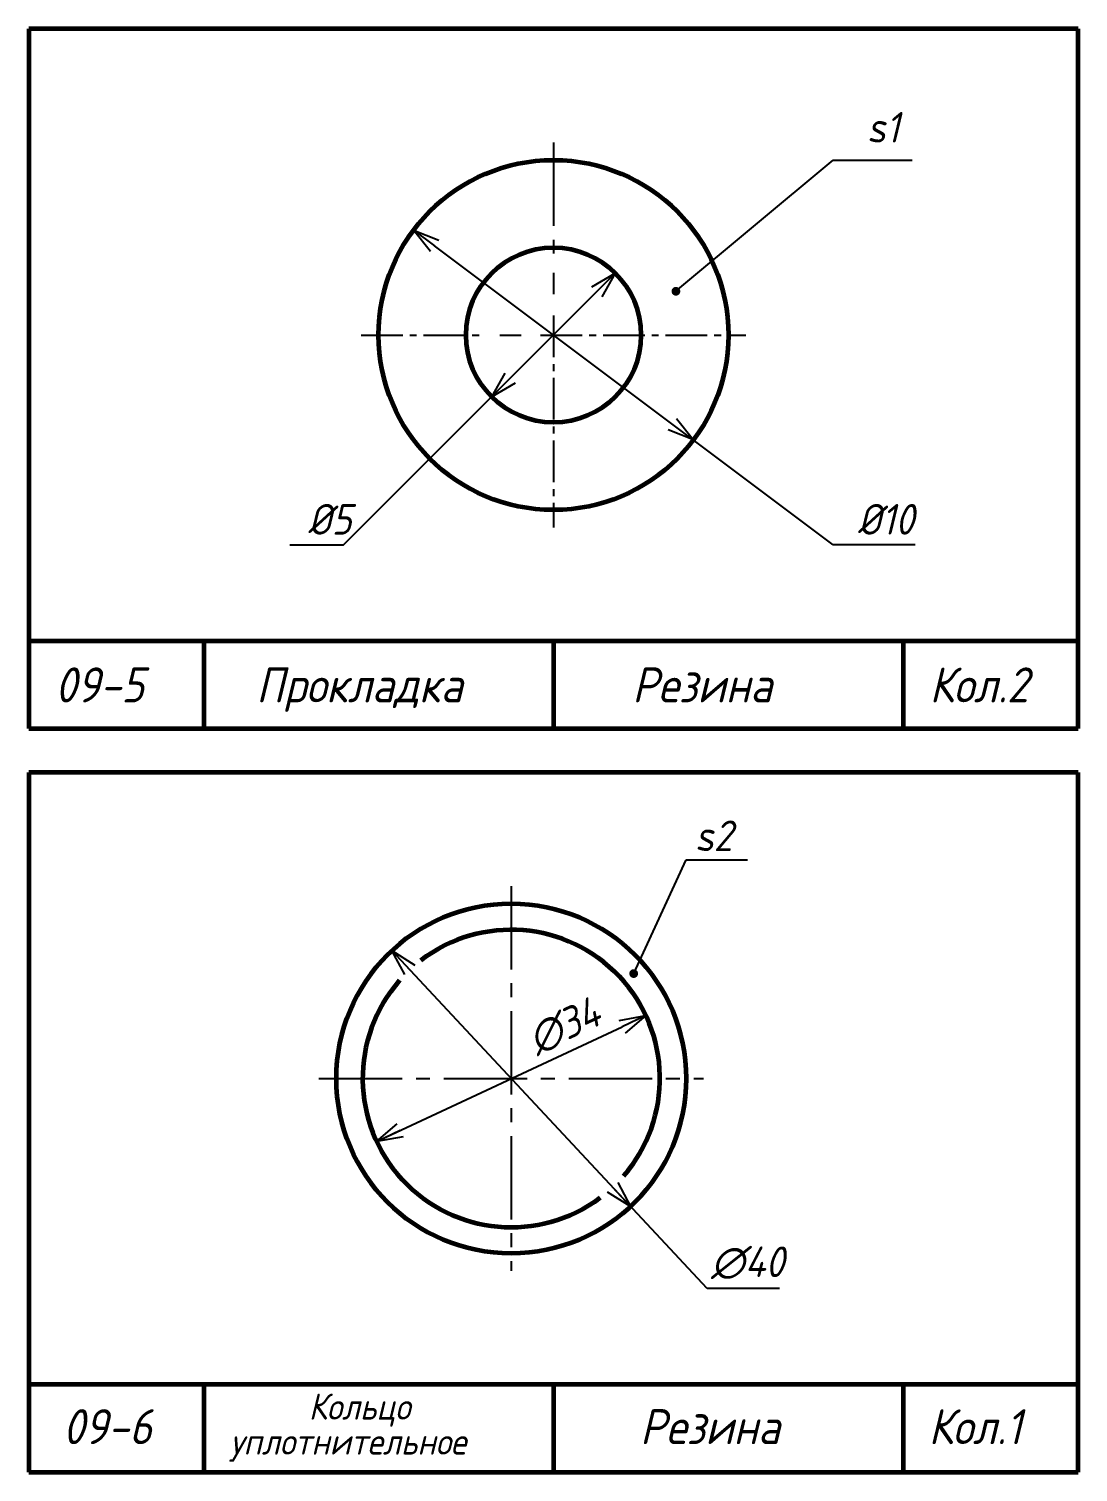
# Model space of a CAD drawing. Header units: millimetres. Extents: x -255 to 513, y 132 to 472.
# Drawn here: x 6 to 126, y 307 to 472 of the extents above; entities that cross this region are included whole.
import ezdxf

# ---------------------------------------------------------------- set-up
doc = ezdxf.new("R2010")
doc.units = ezdxf.units.MM
doc.header["$LTSCALE"] = 0.5
doc.linetypes.add('CENTER2', pattern=[28.575, 19.05, -3.175, 3.175, -3.175])
doc.linetypes.add('осевая2', pattern=[28.575, 19.05, -3.175, 3.175, -3.175])
doc.styles.get("Standard").update_dxf_attribs({"font": 'isocpeui.ttf', "width": 0.9})

# ---------------------------------------------------------------- blocks, each defined once
blk = doc.blocks.new('_Open30')
at = {"color": 0, "linetype": 'ByBlock', "lineweight": -2}
for p, q in [((-1, 0.268), (0, 0)), ((0, 0), (-1, -0.268)), ((0, 0), (-1, 0))]:
    blk.add_line(p, q, dxfattribs=at)

msp = doc.modelspace()

# ---------------------------------------------------------------- linework, layer by layer
at = {"color": 7, "lineweight": 60}
for p, q in [((126, 472), (6, 472)), ((6, 472), (6, 392)), ((126, 392), (126, 472)), ((126, 402), (6, 402)), ((26, 402), (26, 392)), ((66, 402), (66, 392)), ((106, 402), (106, 392)), ((6, 392), (126, 392)), ((126, 387), (6, 387)), ((6, 387), (6, 307)), ((126, 307), (126, 387)), ((126, 317), (6, 317)), ((26, 317), (26, 307)), ((66, 317), (66, 307)), ((106, 317), (106, 307)), ((6, 307), (126, 307))]:
    msp.add_line(p, q, dxfattribs=at)
at = {"color": 7, "linetype": 'CENTER2', "lineweight": -3}
for p, q in [((66, 459), (66, 445.96)), ((66, 444.1), (66, 441.66))]:
    msp.add_line(p, q, dxfattribs=at)
at = {"color": 7, "lineweight": -3}
for p, q in [((80, 442), (98, 457)), ((98, 457), (107, 457)), ((98, 413), (52.4, 447.2)), ((42, 413), (73.07, 444.07)), ((35.86, 413), (42, 413)), ((107.36, 413), (98, 413)), ((75.17, 364), (81.17, 377)), ((81.17, 377), (88.17, 377)), ((83.57, 328), (47.52, 366.62)), ((45.76, 344.81), (73.85, 357.92)), ((91.85, 328), (83.57, 328))]:
    msp.add_line(p, q, dxfattribs=at)
at = {"color": 7, "linetype": 'ByBlock', "lineweight": -3}
for p, q in [((70.38, 442.52), (73.07, 444.07)), ((73.07, 444.07), (71.52, 441.38)), ((58.93, 429.93), (60.48, 432.62)), ((61.62, 431.48), (58.93, 429.93)), ((80.08, 427.44), (82, 425)), ((82, 425), (79.12, 426.16))]:
    msp.add_line(p, q, dxfattribs=at)
at = {"color": 7, "linetype": 'CENTER2', "lineweight": -3, "ltscale": 0.5}
for p, q in [((66, 439.23), (66, 415)), ((44, 437), (57.79, 437)), ((64.53, 437), (88, 437))]:
    msp.add_line(p, q, dxfattribs=at)
at = {"color": 7, "linetype": 'осевая2', "lineweight": -3}
for p, q in [((59.88, 437), (62.32, 437)), ((61.17, 374), (61.17, 330)), ((39.17, 352), (83.17, 352))]:
    msp.add_line(p, q, dxfattribs=at)
at = {"color": 7, "lineweight": -3, "const_width": 0.5}
for points in [[(79.75, 442, 1), (80.25, 442, 1)], [(74.92, 364, 1), (75.42, 364, 1)]]:
    msp.add_lwpolyline(points, format="xyb", close=True, dxfattribs=at)
at = {"color": 7, "lineweight": 60}
for centre, radius in [((66, 437), 20), ((66, 437), 10), ((61.17, 352), 20)]:
    msp.add_circle(centre, radius, dxfattribs=at)
for start, end in [(319.082, 127.4676), (138.6628, 306.8025)]:
    msp.add_arc((61.17, 352), 17, start, end, dxfattribs=at)

# ---------------------------------------------------------------- block references
at = {"color": 7, "lineweight": -3, "yscale": 3, "zscale": 3}
for p, xscale, rotation in [((50, 449), 2.999999999999954, 143.1301023541564), ((47.52, 366.62), 2.999999999999952, 133.0250659891186), ((76.57, 359.19), 3.000000000000041, 25.01689347810002), ((45.76, 344.81), 3.000000000000041, 205.0168934781), ((74.81, 337.38), 3.000000000000035, 313.0250659891171)]:
    msp.add_blockref('_Open30', p, dxfattribs=dict(at, xscale=xscale, rotation=rotation))

# ---------------------------------------------------------------- texts
at = {"color": 7, "width": 0.9}
for s, height, p in [('09-5', 4, (9, 395)), ('Прокладка', 4, (32, 395)), ('Резина', 4, (75, 395)), ('Кол.2', 4, (109, 395)), ('Кольцо', 3, (38, 313)), ('09-6', 4, (9.89, 310.2)), ('Резина', 4, (75.89, 310.2)), ('Кол.1', 4, (108.89, 310.2)), ('уплотнительное', 3, (29, 309))]:
    msp.add_text(s, height=height, dxfattribs=at).set_placement(p)
at = {"color": 7, "lineweight": -3, "width": 0.9}
msp.add_text('s2', height=3.5, dxfattribs=at).set_placement((82.17, 378))
at = {"color": 7, "lineweight": -3, "char_height": 3.5, "attachment_point": 5}
for s, insert in [('s1', (103.7, 460.75)), ('%%c5', (40.41, 415.93)), ('%%c10', (104, 415.93)), ('∅40', (88.21, 330.93))]:
    msp.add_mtext(s, dxfattribs=dict(at, insert=insert))
at = {"color": 7, "lineweight": -3, "insert": (67.21, 357.98), "char_height": 3.5, "attachment_point": 5, "rotation": 25.0169}
msp.add_mtext('∅34', dxfattribs=at)

doc.saveas('drawing.dxf')
